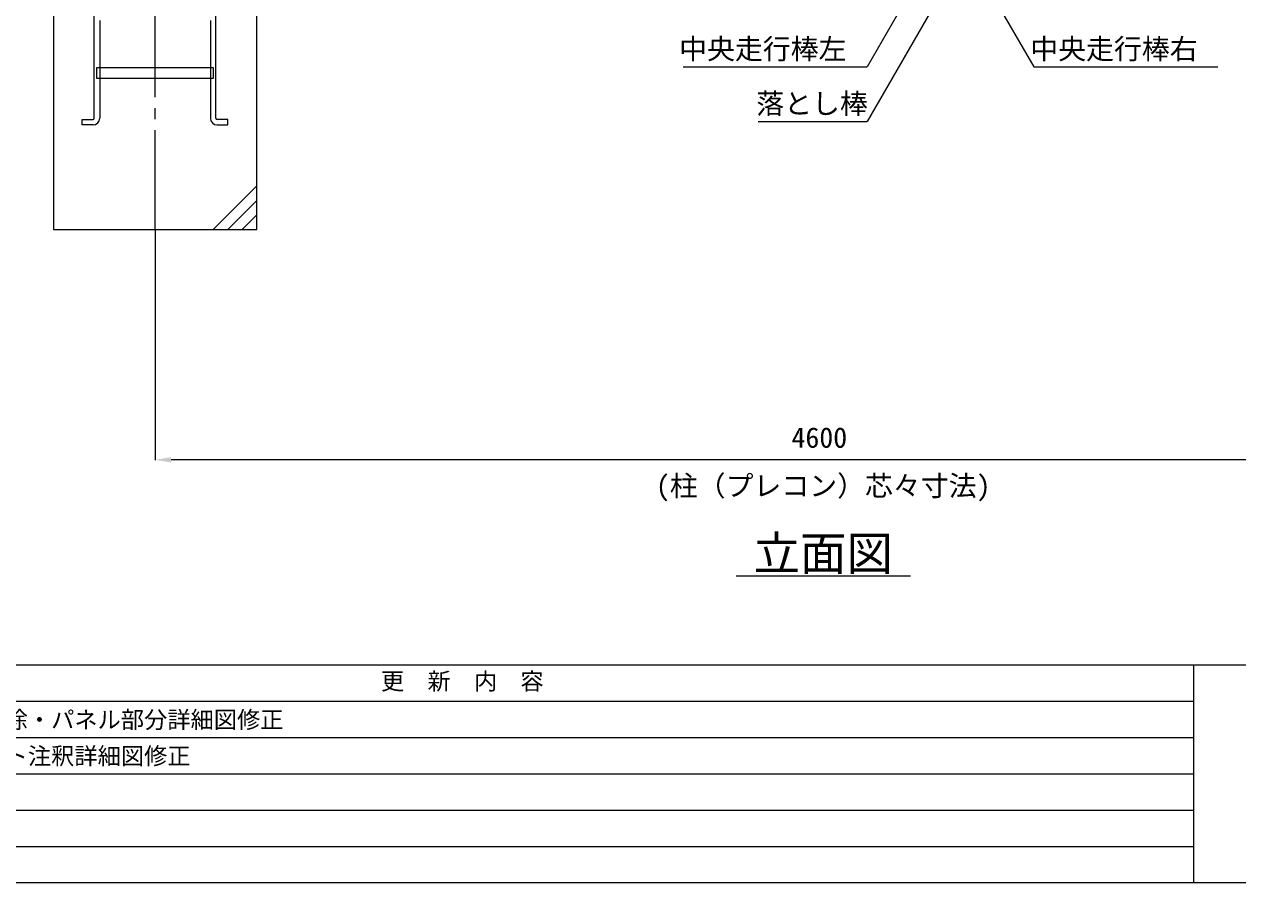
# Model space of a CAD drawing. Units: millimetres, scale not verified. Extents: x -69980 to -49855, y -14438 to 14438.
# Drawn here: x -66030 to -61853, y 562 to 3519 of the extents above; entities that cross this region are included whole.
import ezdxf
from ezdxf.enums import TextEntityAlignment as Align

# ---------------------------------------------------------------- set-up
doc = ezdxf.new("R2010")
doc.units = ezdxf.units.MM
doc.header["$LTSCALE"] = 38
doc.linetypes.add('CHAIN2', pattern=[12, 9, -1, 1, -1])
doc.linetypes.add('DASHED1', pattern=[1.8, 1.2, -0.6])
for name, color, linetype, lineweight in [('0-9_基礎工事用PCA小', 7, 'Continuous', 18), ('0-A_図面枠', 7, 'Continuous', 18), ('0-B_寸法', 3, 'Continuous', 18), ('1-2_通芯', 1, 'CHAIN2', 18), ('1-7_文字', 7, 'Continuous', 18)]:
    doc.layers.add(name, color=color, linetype=linetype, lineweight=lineweight)
doc.styles.add('ＭＳ ゴシック', font='')
doc.styles.get('ＭＳ ゴシック').set_extended_font_data('MS Gothic')

msp = doc.modelspace()

# ---------------------------------------------------------------- linework, layer by layer
at = {"layer": '0-9_基礎工事用PCA小'}
for p, q in [((-65770.68, 3532.5), (-65770.68, 3370.5)), ((-65389.72, 3532.5), (-65389.72, 3370.5)), ((-65770.68, 3332.5), (-65770.68, 3195.5)), ((-65389.72, 3332.5), (-65389.72, 3195.5)), ((-65230.2, 2962.5), (-65380.2, 2812.5)), ((-65230.2, 2912.5), (-65330.2, 2812.5)), ((-65230.2, 2862.5), (-65280.2, 2812.5))]:
    msp.add_line(p, q, dxfattribs=at)
at = {"layer": '0-9_基礎工事用PCA小', "color": 4, "linetype": 'DASHED1', "lineweight": 9}
for p, q in [((-65770.68, 3370.5), (-65770.68, 3332.5)), ((-65389.72, 3370.5), (-65389.72, 3332.5))]:
    msp.add_line(p, q, dxfattribs=at)
at = {"layer": '0-9_基礎工事用PCA小'}
for points in [[(-65789.73, 3195.55), (-65789.73, 3772.5), (-65770.68, 3772.5), (-65770.68, 3570.5)], [(-65370.68, 3195.55), (-65370.68, 3772.5), (-65389.72, 3772.5), (-65389.72, 3570.5)], [(-65793.67, 3172.5), (-65830.68, 3172.5), (-65830.68, 3191.55), (-65793.72, 3191.55)], [(-65366.73, 3172.5), (-65329.72, 3172.5), (-65329.72, 3191.55), (-65366.68, 3191.55)]]:
    msp.add_lwpolyline(points, dxfattribs=at)
for points in [[(-65930.2, 2812.5), (-65230.2, 2812.5), (-65230.2, 3712.5), (-65930.2, 3712.5)], [(-65780.2, 3370.5), (-65380.2, 3370.5), (-65380.2, 3332.5), (-65780.2, 3332.5)]]:
    msp.add_lwpolyline(points, close=True, dxfattribs=at)
for centre, radius, start, end in [((-65793.72, 3195.55), 4, 270, 0), ((-65793.67, 3195.5), 23, 270, 0), ((-65366.73, 3195.5), 23, 180, 270), ((-65366.68, 3195.55), 4, 180, 270)]:
    msp.add_arc(centre, radius, start, end, dxfattribs=at)
at = {"layer": '0-A_図面枠'}
for p, q in [((-69980.2, 1312.5), (-49855.2, 1312.5)), ((-62005.2, 1312.5), (-62005.2, 562.5)), ((-69980.2, 1187.5), (-62005.2, 1187.5)), ((-67555.2, 1062.5), (-62005.2, 1062.5)), ((-67555.2, 937.5), (-62005.2, 937.5)), ((-67555.2, 812.5), (-62005.2, 812.5)), ((-67555.2, 687.5), (-62005.2, 687.5))]:
    msp.add_line(p, q, dxfattribs=at)
msp.add_lwpolyline([(-69980.2, 14437.5), (-49855.2, 14437.5), (-49855.2, 562.5), (-69980.2, 562.5)], close=True, dxfattribs=at)
at = {"layer": '0-B_寸法'}
for p, q in [((-65580.2, 2811.5), (-65580.2, 2018.05)), ((-61035.2, 2019.05), (-65525.2, 2019.05))]:
    msp.add_line(p, q, dxfattribs=at)
at = {"layer": '0-B_寸法', "color": 91}
msp.add_solid([(-65525.2, 2028.2), (-65580.2, 2019.05), (-65525.2, 2009.88)], dxfattribs=at)
at = {"layer": '1-2_通芯'}
msp.add_line((-65580.2, 2812.5), (-65580.2, 4724.5), dxfattribs=at)
at = {"layer": '1-7_文字'}
for p, q in [((-62872.25, 3817.32), (-63129.17, 3372.32)), ((-62812.15, 3817.32), (-62555.22, 3372.32)), ((-62872.25, 3629.25), (-63129.17, 3184.25)), ((-63762.5, 3372.32), (-63129.53, 3372.32)), ((-63129.17, 3372.32), (-63129.53, 3372.32)), ((-62555.22, 3372.32), (-62554.88, 3372.32)), ((-62554.88, 3372.32), (-61921.47, 3372.32)), ((-63504.67, 3184.25), (-63129.53, 3184.25)), ((-63129.17, 3184.25), (-63129.53, 3184.25)), ((-63580.2, 1619.05), (-62980.2, 1619.05))]:
    msp.add_line(p, q, dxfattribs=at)

# ---------------------------------------------------------------- texts
at = {"layer": '0-A_図面枠', "style": 'ＭＳ ゴシック'}
for s, p in [('更\u3000新\u3000内\u3000容', (-64802.58, 1209.67)), ('控え単管部分プレコン削除・パネル部分詳細図修正', (-66978, 1077)), ('プレコン・ベースプレート注釈詳細図修正', (-66978, 952))]:
    msp.add_text(s, height=58.65, dxfattribs=at).set_placement(p, align=Align.BOTTOM_LEFT)
at = {"layer": '0-B_寸法', "style": 'ＭＳ ゴシック'}
for s, p in [('4600', (-63389.3, 2039.45)), ('(柱（プレコン）芯々寸法)', (-63856.2, 1873.45))]:
    msp.add_text(s, height=70.38, dxfattribs=at).set_placement(p, align=Align.BOTTOM_LEFT)
at = {"layer": '1-7_文字', "style": 'ＭＳ ゴシック'}
for s, height, p in [('中央走行棒左', 70.38, (-63776.12, 3377.72)), ('中央走行棒右', 70.38, (-62567.5, 3377.72)), ('落とし棒', 70.38, (-63510.65, 3189.65)), ('立面図', 117.3, (-63520.2, 1603.05))]:
    msp.add_text(s, height=height, dxfattribs=at).set_placement(p, align=Align.BOTTOM_LEFT)

doc.saveas('drawing.dxf')
